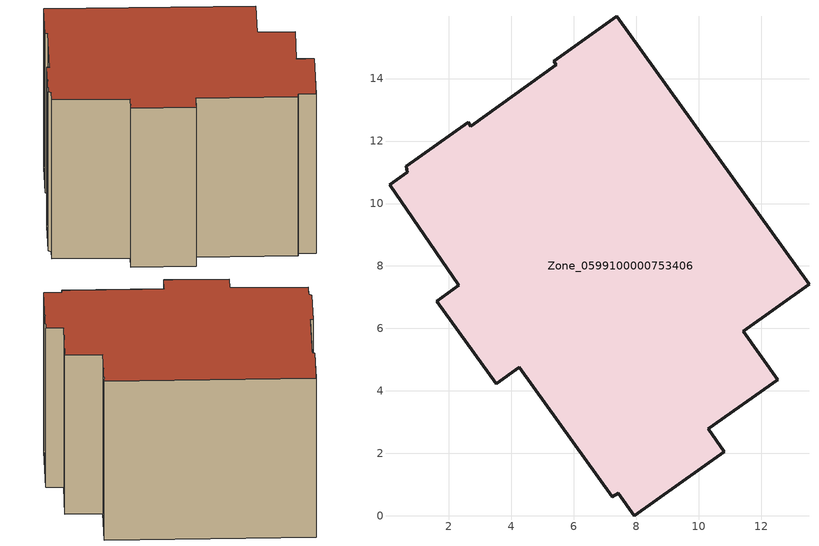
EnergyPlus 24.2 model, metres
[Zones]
Zone_0599100000753406
 floor ground (C_G): 0.66,11 0.64,11.19 2.62,12.6 2.7,12.47 5.43,14.44 5.35,14.55 7.38,16 13.53,7.41 11.42,5.9 12.53,4.35 10.3,2.78 10.82,2.05 7.93,0 7.42,0.73 7.23,0.6 4.25,4.76 3.52,4.23 1.62,6.88 2.32,7.39 0.1,10.6 z0
 wall outside (C_F): 3.52,4.23 4.25,4.76 7.23,0.6 7.42,0.73 7.93,0 10.82,2.05 10.3,2.78 12.53,4.35 11.42,5.9 13.53,7.41 7.38,16 5.35,14.55 5.43,14.44 2.7,12.47 2.62,12.6 0.64,11.19 0.66,11 0.1,10.6 2.32,7.39 1.62,6.88 3.52,4.23 z0:9.15
 roof outside (C_R): 2.62,12.6 0.64,11.19 0.66,11 0.1,10.6 2.32,7.39 1.62,6.88 3.52,4.23 4.25,4.76 7.23,0.6 7.42,0.73 7.93,0 10.82,2.05 10.3,2.78 12.53,4.35 11.42,5.9 13.53,7.41 7.38,16 5.35,14.55 5.43,14.44 2.7,12.47 z9.15
[BUILDING]
Pand.0599100000753406: North Axis=0; Terrain=City; Loads Convergence Tolerance Value=0.04; Temperature Convergence Tolerance Value=0.4; Solar Distribution=FullExterior; Maximum Number of Warmup Days=25; Minimum Number of Warmup Days=1
[Site:Location]
Rotterdam.The.Hague.AP_ZH_NLD Design_Conditions: Latitude=51.96; Longitude=4.45; Time Zone=1; Elevation=-4.5
[SITE:GROUNDTEMPERATURE:BUILDINGSURFACE]
18, 18, 18, 18, 18, 18, 18, 18, 18, 18, 18, 18
[MATERIAL] Thermal Absorptance=0.9; Solar Absorptance=0.7; Visible Absorptance=0.7
Name | Roughness | Thickness | Conductivity | Density | Specific Heat
G.TC.2006-2014 | MediumSmooth | 0.15 | 0.06 | 540 | 1210
F.TC.2006-2014 | Rough | 0.3 | 0.12 | 1920 | 840
R.TC.2006-2014 | MediumRough | 0.2 | 0.08 | 1500 | 1000
[CONSTRUCTION]
C_G: G.TC.2006-2014
C_F: F.TC.2006-2014
C_R: R.TC.2006-2014
[ZONE]
Zone_0599100000753406: Type=1; Multiplier=1; Ceiling Height=Autocalculate; Volume=Autocalculate; Floor Area=autocalculate; Part of Total Floor Area=Yes
[ZONEINFILTRATION:DESIGNFLOWRATE]
Infil_Zone_0599100000753406: Zone or ZoneList or Space or SpaceList=Zone_0599100000753406; Schedule=AlwaysOn; Design Flow Rate Calculation Method=Flow/Area; Flow Rate per Floor Area=0.0015; Constant Term Coefficient=1; Temperature Term Coefficient=0; Velocity Term Coefficient=0; Velocity Squared Term Coefficient=0
[HVACTEMPLATE:ZONE:IDEALLOADSAIRSYSTEM]
Zone_0599100000753406: Maximum Heating Supply Air Temperature=50; Minimum Cooling Supply Air Temperature=13; Maximum Heating Supply Air Humidity Ratio=0.0156; Minimum Cooling Supply Air Humidity Ratio=0.0077; Heating Limit=NoLimit; Cooling Limit=NoLimit; Dehumidification Control Type=ConstantSensibleHeatRatio; Cooling Sensible Heat Ratio=0.7; Dehumidification Setpoint=60; Humidification Control Type=None; Humidification Setpoint=30; Outdoor Air Method=None; Outdoor Air Flow Rate per Person=0.00944; Outdoor Air Flow Rate per Zone Floor Area=0; Outdoor Air Flow Rate per Zone=0; Demand Controlled Ventilation Type=None; Outdoor Air Economizer Type=NoEconomizer; Heat Recovery Type=None; Sensible Heat Recovery Effectiveness=0.7; Latent Heat Recovery Effectiveness=0.65
[ZONECONTROL:THERMOSTAT]
ThermostatControl_Zone_0599100000753406: Zone or ZoneList=Zone_0599100000753406; Control Type Schedule=DualSetpointControlType; Control 1=Thermostat_Zone_0599100000753406; Temperature Difference Between Cutout And Setpoint=0
[THERMOSTATSETPOINT:DUALSETPOINT]
Thermostat_Zone_0599100000753406: Heating Setpoint Temperature Schedule=HeatingSetpoint_Zone_0599100000753406; Cooling Setpoint Temperature Schedule=CoolingSetpoint_Zone_0599100000753406
[SCHEDULE:COMPACT]
HeatingSetpoint_Zone_0599100000753406: Through: 12/31, For: AllDays, Until: 24:00, 21
CoolingSetpoint_Zone_0599100000753406: Through: 12/31, For: AllDays, Until: 24:00, 24
DualSetpointControlType: Through: 12/31, For: AllDays, Until: 24:00, 4
AlwaysOn: Through: 12/31, For: AllDays, Until: 24:00, 1
